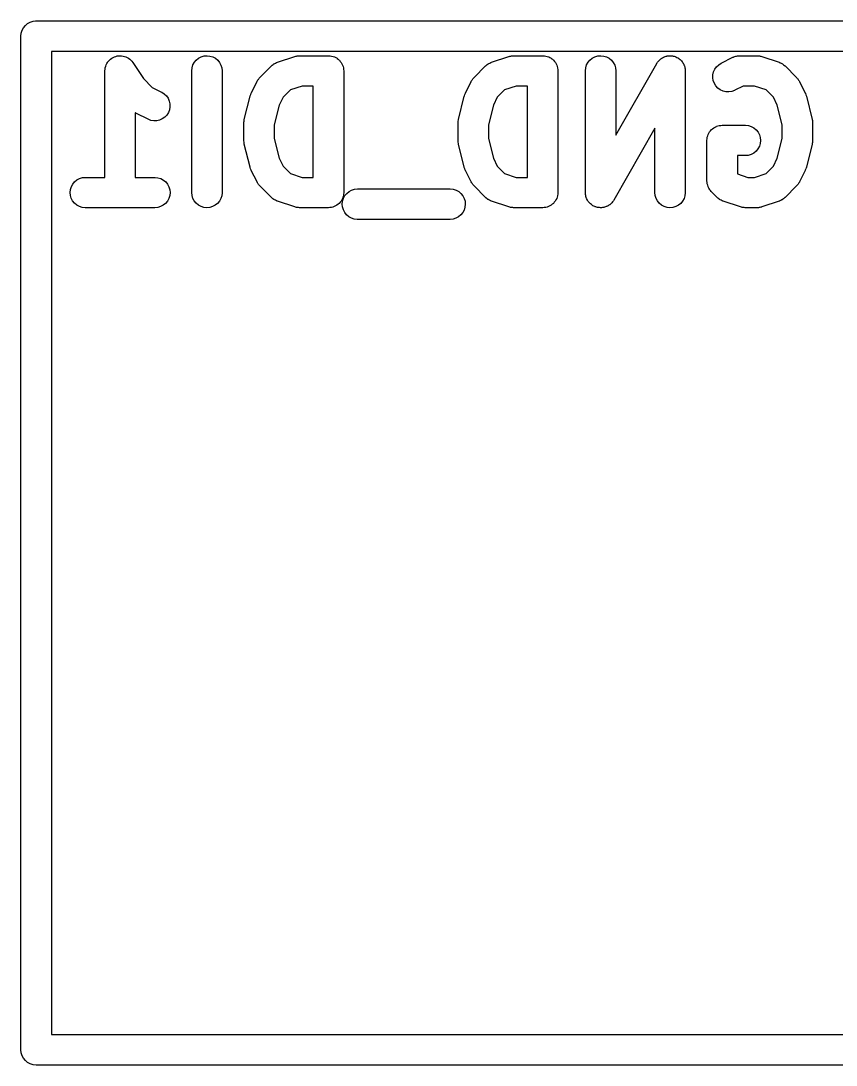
# Model space of a CAD drawing. Extents: x 10 to 156, y -120 to 0.
# Drawn here: x 73.42 to 77.45, y -5.58 to -0.42 of the extents above; entities that cross this region are included whole.
import ezdxf

# ---------------------------------------------------------------- set-up
doc = ezdxf.new("R2010")
doc.units = 0
doc.header["$MEASUREMENT"] = 0
doc.layers.add('BLACK', color=7, linetype='CONTINUOUS')

msp = doc.modelspace()

# ---------------------------------------------------------------- linework, layer by layer
at = {"layer": 'BLACK', "linetype": 'CONTINUOUS'}
for p, q in [((73.4304, -0.47116), (73.4373, -0.458131)), ((73.4373, -0.458131), (73.4467, -0.446711)), ((73.4467, -0.446711), (73.4581, -0.437339)), ((73.4581, -0.437339), (73.4712, -0.430375)), ((73.4712, -0.430375), (73.4853, -0.426086)), ((73.4853, -0.426086), (73.4963, -0.425)), ((73.4963, -0.425), (73.5, -0.424638)), ((73.5, -0.424638), (73.5037, -0.425)), ((73.5037, -0.425), (87.7463, -0.425)), ((73.4246, -0.5), (73.4261, -0.485298)), ((73.425, -0.503686), (73.4246, -0.5)), ((73.425, -5.49632), (73.425, -0.503686)), ((73.4261, -0.485298), (73.4304, -0.47116)), ((73.575, -0.575), (73.575, -5.425)), ((87.675, -0.575), (73.575, -0.575)), ((73.857, -0.62353), (73.8617, -0.617925)), ((73.8617, -0.617925), (73.8618, -0.617885)), ((73.8618, -0.617843), (73.867, -0.613634)), ((73.8618, -0.617885), (73.8618, -0.617843)), ((73.867, -0.613634), (73.8731, -0.608735)), ((73.8731, -0.608735), (73.8732, -0.608706)), ((73.8732, -0.608671), (73.8795, -0.605371)), ((73.8732, -0.608706), (73.8732, -0.608671)), ((73.8795, -0.605371), (73.8861, -0.601934)), ((73.8861, -0.601918), (73.8862, -0.601889)), ((73.8861, -0.601934), (73.8861, -0.601918)), ((73.8862, -0.601889), (73.8933, -0.599791)), ((73.8933, -0.599791), (73.9001, -0.597778)), ((73.9001, -0.597778), (73.9002, -0.597773)), ((73.9002, -0.597756), (73.9073, -0.597112)), ((73.9002, -0.597773), (73.9002, -0.597756)), ((73.9073, -0.597112), (73.9147, -0.596429)), ((73.9147, -0.596429), (73.9148, -0.596435)), ((73.9148, -0.596435), (73.9148, -0.59643)), ((73.9148, -0.59643), (73.9219, -0.597173)), ((73.9219, -0.597173), (73.9292, -0.597936)), ((73.9292, -0.597936), (73.9293, -0.597954)), ((73.9293, -0.597954), (73.9294, -0.59796)), ((73.9294, -0.59796), (73.9364, -0.600149)), ((73.9364, -0.600149), (73.9432, -0.602243)), ((73.9432, -0.602243), (73.9433, -0.602269)), ((73.9433, -0.602269), (73.9433, -0.602288)), ((73.9433, -0.602288), (73.9498, -0.605763)), ((73.9498, -0.605763), (73.9561, -0.609184)), ((73.9561, -0.609184), (73.9562, -0.609223)), ((73.9562, -0.609223), (73.9562, -0.60925)), ((73.9562, -0.60925), (73.9616, -0.613666)), ((73.9616, -0.613666), (73.9674, -0.618496)), ((74.281, -0.629055), (74.2904, -0.617843)), ((74.2904, -0.617843), (74.3018, -0.608671)), ((74.3018, -0.608671), (74.3148, -0.601889)), ((74.3148, -0.601889), (74.3288, -0.597756)), ((74.3288, -0.597756), (74.3434, -0.59643)), ((74.3434, -0.59643), (74.3579, -0.59796)), ((74.3579, -0.59796), (74.3719, -0.602288)), ((74.3719, -0.602288), (74.3848, -0.60925)), ((74.3848, -0.60925), (74.3961, -0.61858)), ((74.6906, -0.628849), (74.7763, -0.600277)), ((74.7763, -0.600277), (74.7773, -0.599952)), ((74.7773, -0.599952), (74.7814, -0.599074)), ((74.7814, -0.599074), (74.7854, -0.597856)), ((74.7854, -0.597856), (74.7885, -0.597551)), ((74.7885, -0.597551), (74.7916, -0.596901)), ((74.7916, -0.596901), (74.7958, -0.596839)), ((74.7958, -0.596839), (74.8, -0.596428)), ((74.8, -0.596428), (74.9429, -0.596428)), ((74.9429, -0.596428), (74.9434, -0.596431)), ((74.9434, -0.596431), (74.9434, -0.59643)), ((74.9434, -0.59643), (74.9434, -0.596432)), ((74.9434, -0.596432), (74.9439, -0.596435)), ((74.9439, -0.596435), (74.9509, -0.597226)), ((74.9509, -0.597226), (74.9579, -0.59796)), ((74.9579, -0.59796), (74.9582, -0.598038)), ((74.9582, -0.598038), (74.9584, -0.598067)), ((74.9584, -0.598067), (74.9651, -0.600191)), ((74.9651, -0.600191), (74.9719, -0.602288)), ((74.9719, -0.602288), (74.9722, -0.602414)), ((74.9722, -0.602414), (74.9724, -0.602493)), ((74.9724, -0.602493), (74.9786, -0.605906)), ((74.9786, -0.605906), (74.9848, -0.60925)), ((74.9848, -0.60925), (74.985, -0.609415)), ((74.985, -0.609415), (74.9852, -0.609544)), ((74.9852, -0.609544), (74.9907, -0.614094)), ((74.9907, -0.614094), (74.9961, -0.61858)), ((75.7477, -0.628849), (75.8334, -0.600277)), ((75.8334, -0.600277), (75.8344, -0.599952)), ((75.8344, -0.599952), (75.8385, -0.599074)), ((75.8385, -0.599074), (75.8426, -0.597856)), ((75.8426, -0.597856), (75.8457, -0.597551)), ((75.8457, -0.597551), (75.8487, -0.596901)), ((75.8487, -0.596901), (75.8529, -0.596839)), ((75.8529, -0.596839), (75.8571, -0.596428)), ((75.8571, -0.596428), (76, -0.596428)), ((76, -0.596428), (76.0005, -0.596431)), ((76.0005, -0.596431), (76.0005, -0.59643)), ((76.0005, -0.59643), (76.0005, -0.596432)), ((76.0005, -0.596432), (76.001, -0.596435)), ((76.001, -0.596435), (76.0081, -0.597226)), ((76.0081, -0.597226), (76.0151, -0.59796)), ((76.0151, -0.59796), (76.0153, -0.598038)), ((76.0153, -0.598038), (76.0156, -0.598067)), ((76.0156, -0.598067), (76.0223, -0.600191)), ((76.0223, -0.600191), (76.0291, -0.602288)), ((76.0291, -0.602288), (76.0293, -0.602414)), ((76.0293, -0.602414), (76.0295, -0.602493)), ((76.0295, -0.602493), (76.0358, -0.605906)), ((76.0358, -0.605906), (76.0419, -0.60925)), ((76.0419, -0.60925), (76.0421, -0.609415)), ((76.0421, -0.609415), (76.0424, -0.609544)), ((76.0424, -0.609544), (76.0478, -0.614094)), ((76.0478, -0.614094), (76.0532, -0.61858)), ((76.2238, -0.629055), (76.2332, -0.617843)), ((76.2332, -0.617843), (76.2446, -0.608671)), ((76.2446, -0.608671), (76.2576, -0.601889)), ((76.2576, -0.601889), (76.2717, -0.597756)), ((76.2717, -0.597756), (76.2862, -0.59643)), ((76.2862, -0.59643), (76.3008, -0.59796)), ((76.3008, -0.59796), (76.3148, -0.602288)), ((76.3148, -0.602288), (76.3277, -0.60925)), ((76.3277, -0.60925), (76.3389, -0.61858)), ((76.5745, -0.619779), (76.5761, -0.617843)), ((76.5761, -0.617843), (76.5798, -0.614834)), ((76.5798, -0.614834), (76.5834, -0.611573)), ((76.5834, -0.611573), (76.5855, -0.610252)), ((76.5855, -0.610252), (76.5875, -0.608671)), ((76.5875, -0.608671), (76.5918, -0.606448)), ((76.5918, -0.606448), (76.5959, -0.603935)), ((76.5959, -0.603935), (76.5982, -0.603059)), ((76.5982, -0.603059), (76.6005, -0.601889)), ((76.6005, -0.601889), (76.6051, -0.600532)), ((76.6051, -0.600532), (76.6096, -0.598868)), ((76.6096, -0.598868), (76.6121, -0.598471)), ((76.6121, -0.598471), (76.6145, -0.597756)), ((76.6145, -0.597756), (76.6193, -0.597321)), ((76.6193, -0.597321), (76.6241, -0.596564)), ((76.6241, -0.596564), (76.6266, -0.596659)), ((76.6266, -0.596659), (76.6291, -0.59643)), ((76.6291, -0.59643), (76.6339, -0.596932)), ((76.6339, -0.596932), (76.6387, -0.597112)), ((76.6387, -0.597112), (76.6411, -0.597696)), ((76.6411, -0.597696), (76.6437, -0.59796)), ((76.6437, -0.59796), (76.6482, -0.599379)), ((76.6482, -0.599379), (76.6529, -0.60049)), ((76.6529, -0.60049), (76.6552, -0.601541)), ((76.6552, -0.601541), (76.6576, -0.602288)), ((76.6576, -0.602288), (76.6619, -0.604573)), ((76.6619, -0.604573), (76.6662, -0.606571)), ((76.6662, -0.606571), (76.6683, -0.60805)), ((76.6683, -0.60805), (76.6705, -0.60925)), ((76.6705, -0.60925), (76.6742, -0.61231)), ((76.6742, -0.61231), (76.6781, -0.615122)), ((76.6781, -0.615122), (76.6798, -0.61697)), ((76.6798, -0.61697), (76.6818, -0.61858)), ((76.8807, -0.632918), (76.9379, -0.604346)), ((76.9379, -0.604346), (76.9388, -0.603884)), ((76.9388, -0.603884), (76.9409, -0.603122)), ((76.9409, -0.603122), (76.9428, -0.602087)), ((76.9428, -0.602087), (76.9478, -0.600604)), ((76.9478, -0.600604), (76.9526, -0.598839)), ((76.9526, -0.598839), (76.9547, -0.598496)), ((76.9547, -0.598496), (76.9569, -0.597856)), ((76.9569, -0.597856), (76.962, -0.597355)), ((76.962, -0.597355), (76.967, -0.596557)), ((76.967, -0.596557), (76.9692, -0.596643)), ((76.9692, -0.596643), (76.9714, -0.596428)), ((76.9714, -0.596428), (77.0571, -0.596428)), ((77.0571, -0.596428), (77.0582, -0.596435)), ((77.0582, -0.596435), (77.0624, -0.596905)), ((77.0624, -0.596905), (77.0666, -0.597025)), ((77.0666, -0.597025), (77.0696, -0.597719)), ((77.0696, -0.597719), (77.0727, -0.598067)), ((77.0727, -0.598067), (77.0768, -0.599341)), ((77.0768, -0.599341), (77.0809, -0.600277)), ((77.0809, -0.600277), (77.1666, -0.628849)), ((73.8393, -0.670381), (73.8401, -0.663142)), ((73.8401, -0.663142), (73.8409, -0.655951)), ((73.8409, -0.655835), (73.8433, -0.648208)), ((73.8409, -0.655897), (73.8409, -0.655835)), ((73.8409, -0.655951), (73.8409, -0.655897)), ((73.8433, -0.648208), (73.8453, -0.641991)), ((73.8453, -0.641882), (73.8491, -0.635131)), ((73.8453, -0.641941), (73.8453, -0.641882)), ((73.8453, -0.641991), (73.8453, -0.641941)), ((73.8491, -0.635131), (73.8523, -0.629153)), ((73.8523, -0.629153), (73.8524, -0.629111)), ((73.8524, -0.629055), (73.857, -0.62353)), ((73.8524, -0.629111), (73.8524, -0.629055)), ((73.9674, -0.618496), (73.9675, -0.618543)), ((73.9675, -0.618543), (73.9675, -0.61858)), ((73.9675, -0.61858), (73.9719, -0.623929)), ((73.9719, -0.623929), (73.9767, -0.629825)), ((73.9767, -0.629825), (74.0297, -0.70936)), ((74.2679, -0.670381), (74.2695, -0.655835)), ((74.2695, -0.655835), (74.2739, -0.641882)), ((74.2739, -0.641882), (74.281, -0.629055)), ((74.3961, -0.61858), (74.4053, -0.629924)), ((74.4053, -0.629924), (74.4122, -0.642848)), ((74.4122, -0.642848), (74.4164, -0.65686)), ((74.4164, -0.65686), (74.4179, -0.671428)), ((74.6041, -0.704109), (74.6613, -0.646966)), ((74.6613, -0.646966), (74.662, -0.646231)), ((74.662, -0.646231), (74.6637, -0.644853)), ((74.6637, -0.644853), (74.6652, -0.643255)), ((74.6652, -0.643255), (74.6694, -0.640295)), ((74.6694, -0.640295), (74.6734, -0.637099)), ((74.6734, -0.637099), (74.6754, -0.636086)), ((74.6754, -0.636086), (74.6772, -0.63481)), ((74.6772, -0.63481), (74.6819, -0.632719)), ((74.6819, -0.632719), (74.6864, -0.630363)), ((74.6864, -0.630363), (74.6886, -0.629747)), ((74.6886, -0.629747), (74.6906, -0.628849)), ((74.9961, -0.61858), (74.9962, -0.618786)), ((74.9962, -0.618786), (74.9964, -0.618953)), ((74.9964, -0.618953), (75.0008, -0.624416)), ((75.0008, -0.624416), (75.0053, -0.629924)), ((75.0053, -0.629924), (75.0054, -0.630157)), ((75.0054, -0.630157), (75.0056, -0.630361)), ((75.0056, -0.630361), (75.0089, -0.636608)), ((75.0089, -0.636608), (75.0122, -0.642848)), ((75.0122, -0.642848), (75.0123, -0.6431)), ((75.0123, -0.6431), (75.0124, -0.643333)), ((75.0124, -0.643333), (75.0144, -0.650113)), ((75.0144, -0.650113), (75.0164, -0.65686)), ((75.0164, -0.65686), (75.0165, -0.657121)), ((75.0165, -0.657121), (75.0165, -0.657374)), ((75.0165, -0.657374), (75.0172, -0.664398)), ((75.0172, -0.664398), (75.0179, -0.671428)), ((75.6613, -0.704109), (75.7184, -0.646966)), ((75.7184, -0.646966), (75.7191, -0.646231)), ((75.7191, -0.646231), (75.7209, -0.644853)), ((75.7209, -0.644853), (75.7224, -0.643255)), ((75.7224, -0.643255), (75.7266, -0.640298)), ((75.7266, -0.640298), (75.7306, -0.637099)), ((75.7306, -0.637099), (75.7325, -0.636083)), ((75.7325, -0.636083), (75.7343, -0.634811)), ((75.7343, -0.634811), (75.739, -0.632723)), ((75.739, -0.632723), (75.7436, -0.630363)), ((75.7436, -0.630363), (75.7457, -0.629747)), ((75.7457, -0.629747), (75.7477, -0.628849)), ((76.0532, -0.61858), (76.0534, -0.618786)), ((76.0534, -0.618786), (76.0536, -0.618953)), ((76.0536, -0.618953), (76.058, -0.624416)), ((76.058, -0.624416), (76.0625, -0.629924)), ((76.0625, -0.629924), (76.0626, -0.630157)), ((76.0626, -0.630157), (76.0628, -0.630361)), ((76.0628, -0.630361), (76.066, -0.636608)), ((76.066, -0.636608), (76.0693, -0.642848)), ((76.0693, -0.642848), (76.0694, -0.6431)), ((76.0694, -0.6431), (76.0695, -0.643333)), ((76.0695, -0.643333), (76.0715, -0.650113)), ((76.0715, -0.650113), (76.0736, -0.65686)), ((76.0736, -0.65686), (76.0736, -0.657121)), ((76.0736, -0.657121), (76.0737, -0.657374)), ((76.0737, -0.657374), (76.0743, -0.664398)), ((76.0743, -0.664398), (76.075, -0.671428)), ((76.2107, -0.670381), (76.2124, -0.655835)), ((76.2124, -0.655835), (76.2168, -0.641882)), ((76.2168, -0.641882), (76.2238, -0.629055)), ((76.3389, -0.61858), (76.3482, -0.629924)), ((76.3482, -0.629924), (76.3551, -0.642848)), ((76.3551, -0.642848), (76.3593, -0.65686)), ((76.3593, -0.65686), (76.3607, -0.671428)), ((76.3607, -0.989011), (76.5635, -0.634217)), ((76.5635, -0.634217), (76.564, -0.633312)), ((76.564, -0.633312), (76.5655, -0.631271)), ((76.5655, -0.631271), (76.5667, -0.629055)), ((76.5667, -0.629055), (76.5698, -0.625371)), ((76.5698, -0.625371), (76.5726, -0.621492)), ((76.5726, -0.621492), (76.5745, -0.619779)), ((76.6818, -0.61858), (76.6848, -0.622298)), ((76.6848, -0.622298), (76.6881, -0.625817)), ((76.6881, -0.625817), (76.6894, -0.62797)), ((76.6894, -0.62797), (76.691, -0.629924)), ((76.691, -0.629924), (76.6933, -0.634163)), ((76.6933, -0.634163), (76.6958, -0.63825)), ((76.6958, -0.63825), (76.6967, -0.640615)), ((76.6967, -0.640615), (76.6979, -0.642848)), ((76.6979, -0.642848), (76.6993, -0.647447)), ((76.6993, -0.647447), (76.701, -0.651946)), ((76.701, -0.651946), (76.7014, -0.65444)), ((76.7014, -0.65444), (76.7021, -0.65686)), ((76.7021, -0.65686), (76.7026, -0.661648)), ((76.7026, -0.661648), (76.7034, -0.666385)), ((76.7034, -0.666385), (76.7033, -0.66891)), ((76.7033, -0.66891), (76.7036, -0.671428)), ((76.8432, -0.676035), (76.8492, -0.662688)), ((76.8492, -0.662688), (76.8577, -0.650761)), ((76.8577, -0.650761), (76.8684, -0.640711)), ((76.8684, -0.640711), (76.8807, -0.632918)), ((77.1666, -0.628849), (77.1676, -0.629187)), ((77.1676, -0.629187), (77.1696, -0.630114)), ((77.1696, -0.630114), (77.1717, -0.630759)), ((77.1717, -0.630759), (77.1762, -0.633186)), ((77.1762, -0.633186), (77.1808, -0.635335)), ((77.1808, -0.635335), (77.1826, -0.636629)), ((77.1826, -0.636629), (77.1846, -0.637675)), ((77.1846, -0.637675), (77.1885, -0.640937)), ((77.1885, -0.640937), (77.1927, -0.643946)), ((77.1927, -0.643946), (77.1942, -0.645565)), ((77.1942, -0.645565), (77.1959, -0.646967)), ((77.1959, -0.646967), (77.253, -0.704109)), ((73.8393, -0.670487), (73.8393, -0.670381)), ((73.8393, -0.670499), (73.8393, -0.670487)), ((73.8393, -0.670512), (73.8393, -0.670499)), ((73.8393, -0.671428), (73.8393, -0.670512)), ((73.8393, -1.19643), (73.8393, -0.671428)), ((74.0297, -0.70936), (74.073, -0.752646)), ((74.2679, -0.671428), (74.2679, -0.670381)), ((74.2679, -1.27143), (74.2679, -0.671428)), ((74.4179, -0.671428), (74.4179, -1.27143)), ((74.5905, -0.722668), (74.5928, -0.719132)), ((74.5928, -0.719132), (74.5948, -0.715419)), ((74.5948, -0.715419), (74.5968, -0.713005)), ((74.5968, -0.713005), (74.5985, -0.710387)), ((74.5985, -0.710387), (74.6014, -0.707366)), ((74.6014, -0.707366), (74.6041, -0.704109)), ((75.0179, -0.671428), (75.0179, -1.27143)), ((75.6477, -0.722668), (75.65, -0.719132)), ((75.65, -0.719132), (75.652, -0.715419)), ((75.652, -0.715419), (75.6539, -0.713005)), ((75.6539, -0.713005), (75.6556, -0.710387)), ((75.6556, -0.710387), (75.6586, -0.707366)), ((75.6586, -0.707366), (75.6613, -0.704109)), ((76.075, -0.671428), (76.075, -1.27143)), ((76.2107, -0.671428), (76.2107, -0.670381)), ((76.2107, -1.27143), (76.2107, -0.671428)), ((76.3607, -0.671428), (76.3607, -0.989011)), ((76.7036, -0.671428), (76.7036, -1.27143)), ((76.8394, -0.704925), (76.8399, -0.690296)), ((76.8418, -0.719368), (76.8394, -0.704925)), ((76.8399, -0.690296), (76.8432, -0.676035)), ((76.847, -0.733072), (76.8418, -0.719368)), ((77.253, -0.704109), (77.2538, -0.704854)), ((77.2538, -0.704854), (77.2564, -0.708144)), ((77.2564, -0.708144), (77.2593, -0.71121)), ((77.2593, -0.71121), (77.261, -0.713856)), ((77.261, -0.713856), (77.2629, -0.716294)), ((77.2629, -0.716294), (77.2648, -0.720034)), ((77.2648, -0.720034), (77.2671, -0.723601)), ((74.073, -0.752646), (74.1193, -0.775775)), ((74.5615, -0.780744), (74.5901, -0.723601)), ((74.5901, -0.723601), (74.5905, -0.722668)), ((74.7548, -0.765552), (74.7188, -0.80157)), ((74.8122, -0.746428), (74.7548, -0.765552)), ((74.8679, -0.746428), (74.8122, -0.746428)), ((74.8679, -1.19643), (74.8679, -0.746428)), ((75.6186, -0.780744), (75.6472, -0.723601)), ((75.6472, -0.723601), (75.6477, -0.722668)), ((75.8119, -0.765552), (75.7759, -0.80157)), ((75.8693, -0.746428), (75.8119, -0.765552)), ((75.925, -0.746428), (75.8693, -0.746428)), ((75.925, -1.19643), (75.925, -0.746428)), ((76.8547, -0.745518), (76.847, -0.733072)), ((76.8647, -0.756228), (76.8547, -0.745518)), ((76.8765, -0.764797), (76.8647, -0.756228)), ((76.8898, -0.770899), (76.8765, -0.764797)), ((76.9041, -0.774301), (76.8898, -0.770899)), ((76.9331, -0.772589), (76.9187, -0.774871)), ((76.9469, -0.767544), (76.9331, -0.772589)), ((76.9478, -0.767082), (76.9469, -0.767544)), ((76.9891, -0.746428), (76.9478, -0.767082)), ((77.045, -0.746428), (76.9891, -0.746428)), ((77.1023, -0.765552), (77.045, -0.746428)), ((77.1384, -0.801569), (77.1023, -0.765552)), ((77.2671, -0.723601), (77.2957, -0.780745)), ((74.1193, -0.775775), (74.1202, -0.77625)), ((74.1202, -0.77625), (74.1325, -0.784215)), ((74.1325, -0.784215), (74.143, -0.794413)), ((74.143, -0.794413), (74.1513, -0.806456)), ((74.1513, -0.806456), (74.1571, -0.819886)), ((74.1571, -0.819886), (74.1602, -0.834192)), ((74.5272, -0.910381), (74.5558, -0.796095)), ((74.5558, -0.796095), (74.5561, -0.795081)), ((74.5561, -0.795081), (74.5562, -0.794757)), ((74.5562, -0.794757), (74.5563, -0.794413)), ((74.5563, -0.794413), (74.5587, -0.787894)), ((74.5587, -0.787894), (74.5612, -0.781365)), ((74.5612, -0.781365), (74.5614, -0.781069)), ((74.5614, -0.781069), (74.5615, -0.780744)), ((74.7188, -0.80157), (74.6993, -0.84046)), ((75.5844, -0.910381), (75.613, -0.796095)), ((75.613, -0.796095), (75.6132, -0.795081)), ((75.6132, -0.795081), (75.6133, -0.794757)), ((75.6133, -0.794757), (75.6134, -0.794413)), ((75.6134, -0.794413), (75.6159, -0.787894)), ((75.6159, -0.787894), (75.6183, -0.781365)), ((75.6183, -0.781365), (75.6185, -0.781069)), ((75.6185, -0.781069), (75.6186, -0.780744)), ((75.7759, -0.80157), (75.7565, -0.84046)), ((76.9187, -0.774871), (76.9041, -0.774301)), ((77.1578, -0.840461), (77.1384, -0.801569)), ((77.2957, -0.780745), (77.2961, -0.781684)), ((77.2961, -0.781684), (77.2962, -0.782008)), ((77.2962, -0.782008), (77.2964, -0.782308)), ((77.2964, -0.782308), (77.2988, -0.788905)), ((77.2988, -0.788905), (77.3012, -0.795425)), ((77.3012, -0.795425), (77.3012, -0.795767)), ((77.3012, -0.795767), (77.3013, -0.796095)), ((77.3013, -0.796095), (77.3299, -0.910381)), ((74.1579, -0.863234), (74.1526, -0.876866)), ((74.1605, -0.848827), (74.1579, -0.863234)), ((74.1602, -0.834192), (74.1605, -0.848827)), ((74.6993, -0.84046), (74.675, -0.937805)), ((75.7565, -0.84046), (75.7321, -0.937805)), ((77.1821, -0.937805), (77.1578, -0.840461)), ((73.9906, -0.8786), (73.9893, -0.877915)), ((73.9893, -0.877915), (73.9893, -1.19643)), ((73.9941, -0.880892), (73.9906, -0.8786)), ((73.995, -0.881367), (73.9941, -0.880892)), ((74.0522, -0.909939), (73.995, -0.881367)), ((74.0658, -0.915177), (74.0522, -0.909939)), ((74.0803, -0.917659), (74.0658, -0.915177)), ((74.0949, -0.917292), (74.0803, -0.917659)), ((74.1092, -0.914091), (74.0949, -0.917292)), ((74.1226, -0.908175), (74.1092, -0.914091)), ((74.1346, -0.899773), (74.1226, -0.908175)), ((74.1447, -0.889202), (74.1346, -0.899773)), ((74.1526, -0.876866), (74.1447, -0.889202)), ((74.525, -0.927524), (74.5252, -0.926199)), ((74.5251, -0.924861), (74.526, -0.918919)), ((74.5252, -0.926199), (74.5251, -0.924861)), ((74.526, -0.918919), (74.5266, -0.912978)), ((74.5266, -0.912978), (74.527, -0.911706)), ((74.527, -0.911706), (74.5272, -0.910381)), ((75.5821, -0.927524), (75.5823, -0.926198)), ((75.5822, -0.92486), (75.5831, -0.918917)), ((75.5823, -0.926198), (75.5822, -0.92486)), ((75.5831, -0.918917), (75.5838, -0.912978)), ((75.5838, -0.912978), (75.5842, -0.911706)), ((75.5842, -0.911706), (75.5844, -0.910381)), ((77.3299, -0.910381), (77.3302, -0.911398)), ((77.3302, -0.911398), (77.3303, -0.912723)), ((77.3303, -0.912723), (77.3307, -0.914003)), ((77.3307, -0.914003), (77.3313, -0.919978)), ((77.3313, -0.919978), (77.3321, -0.925906)), ((77.3321, -0.925906), (77.332, -0.927237)), ((74.525, -0.928571), (74.525, -0.927524)), ((74.525, -1.01428), (74.525, -0.928571)), ((74.675, -0.937805), (74.675, -1.00505)), ((75.5821, -0.928571), (75.5821, -0.927524)), ((75.5821, -1.01428), (75.5821, -0.928571)), ((75.7321, -0.937805), (75.7321, -1.00505)), ((76.5536, -0.953845), (76.3508, -1.30864)), ((76.5536, -1.27143), (76.5536, -0.953845)), ((76.8168, -0.984739), (76.8202, -0.978531)), ((76.8202, -0.978531), (76.8235, -0.972346)), ((76.8235, -0.972346), (76.8237, -0.972146)), ((76.8237, -0.972146), (76.8238, -0.971912)), ((76.8238, -0.971912), (76.8284, -0.96649)), ((76.8284, -0.96649), (76.8329, -0.961067)), ((76.8329, -0.961067), (76.8331, -0.960899)), ((76.8331, -0.960899), (76.8332, -0.9607)), ((76.8332, -0.9607), (76.8387, -0.956308)), ((76.8387, -0.956308), (76.8442, -0.951816)), ((76.8442, -0.951816), (76.8444, -0.951692)), ((76.8444, -0.951692), (76.8446, -0.951528)), ((76.8446, -0.951528), (76.8509, -0.948262)), ((76.8509, -0.948262), (76.8571, -0.944944)), ((76.8571, -0.944944), (76.8574, -0.944868)), ((76.8574, -0.944868), (76.8576, -0.944746)), ((76.8576, -0.944746), (76.8644, -0.94275)), ((76.8644, -0.94275), (76.8711, -0.940713)), ((76.8711, -0.940713), (76.8714, -0.940687)), ((76.8714, -0.940687), (76.8717, -0.940613)), ((76.8717, -0.940613), (76.8787, -0.939974)), ((76.8787, -0.939974), (76.8857, -0.939285)), ((76.8857, -0.939285), (77, -0.939285)), ((77, -0.939285), (77.001, -0.939292)), ((77.001, -0.939292), (77.0156, -0.940924)), ((77.0156, -0.940924), (77.0295, -0.94535)), ((77.0295, -0.94535), (77.0424, -0.952401)), ((77.0424, -0.952401), (77.0536, -0.96181)), ((77.0536, -0.96181), (77.0628, -0.973218)), ((77.0628, -0.973218), (77.0695, -0.98619)), ((77.1821, -1.00505), (77.1821, -0.937805)), ((77.332, -0.927237), (77.3321, -0.928571)), ((77.3321, -0.928571), (77.3321, -1.01428)), ((74.5251, -1.01562), (74.525, -1.01428)), ((74.525, -1.01695), (74.5251, -1.01562)), ((74.5258, -1.02288), (74.525, -1.01695)), ((74.5264, -1.02885), (74.5258, -1.02288)), ((74.5268, -1.03013), (74.5264, -1.02885)), ((74.527, -1.03146), (74.5268, -1.03013)), ((74.675, -1.00505), (74.6993, -1.1024)), ((75.5823, -1.01562), (75.5821, -1.01428)), ((75.5822, -1.01695), (75.5823, -1.01562)), ((75.583, -1.02288), (75.5822, -1.01695)), ((75.5836, -1.02885), (75.583, -1.02288)), ((75.584, -1.03013), (75.5836, -1.02885)), ((75.5841, -1.03146), (75.584, -1.03013)), ((75.7321, -1.00505), (75.7565, -1.1024)), ((76.8107, -1.01324), (76.8115, -1.00619)), ((76.8107, -1.01375), (76.8107, -1.01324)), ((76.8107, -1.01376), (76.8107, -1.01375)), ((76.8107, -1.01378), (76.8107, -1.01376)), ((76.8107, -1.01428), (76.8107, -1.01378)), ((76.8107, -1.21428), (76.8107, -1.01428)), ((76.8115, -1.00619), (76.8122, -0.999204)), ((76.8122, -0.999204), (76.8123, -0.998953)), ((76.8123, -0.998953), (76.8124, -0.998692)), ((76.8124, -0.998692), (76.8145, -0.991998)), ((76.8145, -0.991998), (76.8166, -0.985221)), ((76.8166, -0.985221), (76.8167, -0.984988)), ((76.8167, -0.984988), (76.8168, -0.984739)), ((77.0735, -1.02937), (77.0691, -1.04335)), ((77.0695, -0.98619), (77.0737, -1.00023)), ((77.075, -1.01481), (77.0735, -1.02937)), ((77.0737, -1.00023), (77.075, -1.01481)), ((77.1578, -1.1024), (77.1821, -1.00505)), ((77.3305, -1.02988), (77.3301, -1.03115)), ((77.3312, -1.02394), (77.3305, -1.02988)), ((77.3321, -1.018), (77.3312, -1.02394)), ((77.3321, -1.01533), (77.332, -1.01666)), ((77.332, -1.01666), (77.3321, -1.018)), ((77.3321, -1.01428), (77.3321, -1.01533)), ((74.5272, -1.03248), (74.527, -1.03146)), ((74.5558, -1.14676), (74.5272, -1.03248)), ((75.5844, -1.03248), (75.5841, -1.03146)), ((75.613, -1.14676), (75.5844, -1.03248)), ((77.0415, -1.07675), (77.0286, -1.08363)), ((77.0528, -1.0675), (77.0415, -1.07675)), ((77.0622, -1.05622), (77.0528, -1.0675)), ((77.0691, -1.04335), (77.0622, -1.05622)), ((77.3299, -1.03248), (77.3013, -1.14676)), ((77.3301, -1.03115), (77.3299, -1.03248)), ((74.6993, -1.1024), (74.7188, -1.14129)), ((75.7565, -1.1024), (75.7759, -1.14129)), ((77, -1.08929), (76.9607, -1.08929)), ((76.9607, -1.08929), (76.9607, -1.17928)), ((77.0146, -1.08786), (77, -1.08929)), ((77.0286, -1.08363), (77.0146, -1.08786)), ((77.1384, -1.14129), (77.1578, -1.1024)), ((74.5559, -1.14709), (74.5558, -1.14676)), ((74.556, -1.14743), (74.5559, -1.14709)), ((74.5584, -1.15399), (74.556, -1.14743)), ((74.5607, -1.16055), (74.5584, -1.15399)), ((74.5609, -1.16084), (74.5607, -1.16055)), ((74.561, -1.16117), (74.5609, -1.16084)), ((74.5615, -1.16211), (74.561, -1.16117)), ((74.5901, -1.21925), (74.5615, -1.16211)), ((74.7188, -1.14129), (74.7548, -1.17731)), ((74.7548, -1.17731), (74.8122, -1.19643)), ((75.6131, -1.14709), (75.613, -1.14676)), ((75.6131, -1.14743), (75.6131, -1.14709)), ((75.6155, -1.15397), (75.6131, -1.14743)), ((75.6179, -1.16055), (75.6155, -1.15397)), ((75.6181, -1.16085), (75.6179, -1.16055)), ((75.6182, -1.16117), (75.6181, -1.16085)), ((75.6186, -1.16211), (75.6182, -1.16117)), ((75.6472, -1.21925), (75.6186, -1.16211)), ((75.7759, -1.14129), (75.8119, -1.17731)), ((75.8119, -1.17731), (75.8693, -1.19643)), ((76.9607, -1.17928), (77.0122, -1.19643)), ((77.045, -1.19643), (77.1023, -1.17731)), ((77.1023, -1.17731), (77.1384, -1.14129)), ((77.2957, -1.16211), (77.2671, -1.21925)), ((77.2958, -1.16179), (77.2957, -1.16211)), ((77.296, -1.16149), (77.2958, -1.16179)), ((77.2984, -1.15494), (77.296, -1.16149)), ((77.3009, -1.14844), (77.2984, -1.15494)), ((77.301, -1.1481), (77.3009, -1.14844)), ((77.3011, -1.14777), (77.301, -1.1481)), ((77.3013, -1.14676), (77.3011, -1.14777)), ((73.6737, -1.24236), (73.6807, -1.22949)), ((73.6807, -1.22949), (73.69, -1.21821)), ((73.69, -1.21821), (73.7014, -1.20896)), ((73.7014, -1.20896), (73.7143, -1.20209)), ((73.7143, -1.20209), (73.7283, -1.19786)), ((73.7283, -1.19786), (73.7429, -1.19643)), ((73.7429, -1.19643), (73.8393, -1.19643)), ((73.9893, -1.19643), (74.0857, -1.19643)), ((74.0857, -1.19643), (74.0868, -1.19643)), ((74.0868, -1.19643), (74.1013, -1.19807)), ((74.1013, -1.19807), (74.1153, -1.20249)), ((74.1153, -1.20249), (74.1281, -1.20954)), ((74.1281, -1.20954), (74.1393, -1.21895)), ((74.1393, -1.21895), (74.1485, -1.23036)), ((74.1485, -1.23036), (74.1553, -1.24333)), ((74.5923, -1.22282), (74.5901, -1.21925)), ((74.5942, -1.22656), (74.5923, -1.22282)), ((74.5962, -1.229), (74.5942, -1.22656)), ((74.5979, -1.23165), (74.5962, -1.229)), ((74.6007, -1.23471), (74.5979, -1.23165)), ((74.6034, -1.238), (74.6007, -1.23471)), ((74.8122, -1.19643), (74.8679, -1.19643)), ((75.6494, -1.22282), (75.6472, -1.21925)), ((75.6514, -1.22656), (75.6494, -1.22282)), ((75.6533, -1.229), (75.6514, -1.22656)), ((75.655, -1.23165), (75.6533, -1.229)), ((75.6579, -1.23471), (75.655, -1.23165)), ((75.6605, -1.238), (75.6579, -1.23471)), ((75.8693, -1.19643), (75.925, -1.19643)), ((76.8114, -1.22116), (76.8107, -1.21428)), ((76.812, -1.22808), (76.8114, -1.22116)), ((76.8121, -1.22846), (76.812, -1.22808)), ((76.8121, -1.22885), (76.8121, -1.22846)), ((76.8141, -1.23548), (76.8121, -1.22885)), ((76.8161, -1.24214), (76.8141, -1.23548)), ((77.0122, -1.19643), (77.045, -1.19643)), ((77.2557, -1.23549), (77.253, -1.23875)), ((77.2586, -1.23247), (77.2557, -1.23549)), ((77.2603, -1.22985), (77.2586, -1.23247)), ((77.2623, -1.22744), (77.2603, -1.22985)), ((77.2643, -1.22373), (77.2623, -1.22744)), ((77.2666, -1.22019), (77.2643, -1.22373)), ((77.2671, -1.21925), (77.2666, -1.22019)), ((73.6679, -1.2709), (73.6694, -1.25635)), ((73.6692, -1.28548), (73.6679, -1.2709)), ((73.6733, -1.29952), (73.6692, -1.28548)), ((73.6694, -1.25635), (73.6737, -1.24236)), ((74.1592, -1.28651), (74.1549, -1.30049)), ((74.1553, -1.24333), (74.1594, -1.25737)), ((74.1607, -1.27195), (74.1592, -1.28651)), ((74.1594, -1.25737), (74.1607, -1.27195)), ((74.2693, -1.286), (74.2679, -1.27143)), ((74.2735, -1.30001), (74.2693, -1.286)), ((74.4162, -1.28702), (74.4118, -1.30097)), ((74.4179, -1.27248), (74.4162, -1.28702)), ((74.4179, -1.27143), (74.4179, -1.27248)), ((74.6041, -1.23875), (74.6034, -1.238)), ((74.6613, -1.29589), (74.6041, -1.23875)), ((75.0162, -1.28702), (75.0141, -1.29371)), ((75.0163, -1.28651), (75.0162, -1.28676)), ((75.0162, -1.28676), (75.0162, -1.28702)), ((75.0171, -1.27952), (75.0163, -1.28651)), ((75.0166, -1.29951), (75.0235, -1.28663)), ((75.0178, -1.27248), (75.0171, -1.27952)), ((75.0179, -1.27197), (75.0178, -1.27248)), ((75.0179, -1.27143), (75.0179, -1.27194)), ((75.0179, -1.27194), (75.0179, -1.27195)), ((75.0179, -1.27195), (75.0179, -1.27197)), ((75.0235, -1.28663), (75.0329, -1.27535)), ((75.0329, -1.27535), (75.0442, -1.2661)), ((75.0442, -1.2661), (75.0571, -1.25923)), ((75.0571, -1.25923), (75.0711, -1.255)), ((75.0711, -1.255), (75.0857, -1.25357)), ((75.0857, -1.25357), (75.5429, -1.25357)), ((75.5429, -1.25357), (75.5439, -1.25358)), ((75.5439, -1.25358), (75.5584, -1.25521)), ((75.5584, -1.25521), (75.5724, -1.25964)), ((75.5724, -1.25964), (75.5852, -1.26669)), ((75.5852, -1.26669), (75.5964, -1.2761)), ((75.5964, -1.2761), (75.6056, -1.2875)), ((75.6056, -1.2875), (75.6124, -1.30048)), ((75.6613, -1.23875), (75.6605, -1.238)), ((75.7184, -1.29589), (75.6613, -1.23875)), ((76.0734, -1.28702), (76.0712, -1.29371)), ((76.0735, -1.28651), (76.0734, -1.28676)), ((76.0734, -1.28676), (76.0734, -1.28702)), ((76.0742, -1.27952), (76.0735, -1.28651)), ((76.075, -1.27248), (76.0742, -1.27952)), ((76.075, -1.27143), (76.075, -1.27194)), ((76.075, -1.27194), (76.075, -1.27195)), ((76.075, -1.27195), (76.075, -1.27197)), ((76.075, -1.27197), (76.075, -1.27248)), ((76.211, -1.27395), (76.2107, -1.27143)), ((76.2109, -1.27647), (76.211, -1.27395)), ((76.2117, -1.2812), (76.2109, -1.27647)), ((76.2121, -1.286), (76.2117, -1.2812)), ((76.2129, -1.28842), (76.2121, -1.286)), ((76.555, -1.286), (76.5536, -1.27143)), ((76.5592, -1.30001), (76.555, -1.286)), ((76.7019, -1.28702), (76.6975, -1.30097)), ((76.7036, -1.27248), (76.7019, -1.28702)), ((76.7036, -1.27143), (76.7036, -1.27248)), ((76.8163, -1.24249), (76.8161, -1.24214)), ((76.8164, -1.24286), (76.8163, -1.24249)), ((76.8196, -1.24897), (76.8164, -1.24286)), ((76.8228, -1.25513), (76.8196, -1.24897)), ((76.8231, -1.25544), (76.8228, -1.25513)), ((76.8232, -1.25579), (76.8231, -1.25544)), ((76.8276, -1.26115), (76.8232, -1.25579)), ((76.8319, -1.26657), (76.8276, -1.26115)), ((76.8325, -1.26712), (76.8319, -1.26657)), ((76.8325, -1.26713), (76.8325, -1.26712)), ((76.8325, -1.26714), (76.8325, -1.26713)), ((76.8327, -1.26732), (76.8325, -1.26714)), ((76.8613, -1.29589), (76.8327, -1.26732)), ((77.253, -1.23875), (77.1959, -1.29589)), ((73.6801, -1.31249), (73.6733, -1.29952)), ((73.6893, -1.3239), (73.6801, -1.31249)), ((73.7005, -1.33331), (73.6893, -1.3239)), ((73.7133, -1.34036), (73.7005, -1.33331)), ((74.1272, -1.3339), (74.1143, -1.34077)), ((74.1386, -1.32465), (74.1272, -1.3339)), ((74.1479, -1.31337), (74.1386, -1.32465)), ((74.1549, -1.30049), (74.1479, -1.31337)), ((74.2804, -1.31293), (74.2735, -1.30001)), ((74.2896, -1.32428), (74.2804, -1.31293)), ((74.3009, -1.33361), (74.2896, -1.32428)), ((74.3138, -1.34057), (74.3009, -1.33361)), ((74.3839, -1.33418), (74.371, -1.34097)), ((74.3953, -1.32501), (74.3839, -1.33418)), ((74.4047, -1.3138), (74.3953, -1.32501)), ((74.4118, -1.30097), (74.4047, -1.3138)), ((74.663, -1.29729), (74.6613, -1.29589)), ((74.6645, -1.29891), (74.663, -1.29729)), ((74.6686, -1.30193), (74.6645, -1.29891)), ((74.6726, -1.30518), (74.6686, -1.30193)), ((74.6745, -1.30622), (74.6726, -1.30518)), ((74.6763, -1.30752), (74.6745, -1.30622)), ((74.681, -1.30968), (74.6763, -1.30752)), ((74.6855, -1.3121), (74.681, -1.30968)), ((74.6876, -1.31274), (74.6855, -1.3121)), ((74.6896, -1.31367), (74.6876, -1.31274)), ((74.6906, -1.31401), (74.6896, -1.31367)), ((74.7763, -1.34258), (74.6906, -1.31401)), ((74.9777, -1.33745), (74.9714, -1.34077)), ((74.9839, -1.33418), (74.9777, -1.33745)), ((74.9841, -1.33402), (74.9839, -1.33418)), ((74.9844, -1.3339), (74.9841, -1.33402)), ((74.9899, -1.3294), (74.9844, -1.3339)), ((74.9953, -1.32501), (74.9899, -1.3294)), ((74.9955, -1.32481), (74.9953, -1.32501)), ((74.9957, -1.32465), (74.9955, -1.32481)), ((75.0002, -1.31922), (74.9957, -1.32465)), ((75.0047, -1.3138), (75.0002, -1.31922)), ((75.0049, -1.31357), (75.0047, -1.3138)), ((75.005, -1.31337), (75.0049, -1.31357)), ((75.0084, -1.30718), (75.005, -1.31337)), ((75.0118, -1.30097), (75.0084, -1.30718)), ((75.0107, -1.32805), (75.0122, -1.31349)), ((75.012, -1.34262), (75.0107, -1.32805)), ((75.0119, -1.30072), (75.0118, -1.30097)), ((75.012, -1.30049), (75.0119, -1.30072)), ((75.0141, -1.29371), (75.012, -1.30049)), ((75.0122, -1.31349), (75.0166, -1.29951)), ((75.6124, -1.30048), (75.6165, -1.31452)), ((75.6179, -1.32909), (75.6163, -1.34365)), ((75.6165, -1.31452), (75.6179, -1.32909)), ((75.7201, -1.29729), (75.7184, -1.29589)), ((75.7216, -1.29891), (75.7201, -1.29729)), ((75.7257, -1.30192), (75.7216, -1.29891)), ((75.7297, -1.30518), (75.7257, -1.30192)), ((75.7317, -1.30622), (75.7297, -1.30518)), ((75.7334, -1.30752), (75.7317, -1.30622)), ((75.7381, -1.30968), (75.7334, -1.30752)), ((75.7426, -1.3121), (75.7381, -1.30968)), ((75.7447, -1.31274), (75.7426, -1.3121)), ((75.7467, -1.31367), (75.7447, -1.31274)), ((75.7477, -1.31401), (75.7467, -1.31367)), ((75.8334, -1.34258), (75.7477, -1.31401)), ((76.0348, -1.33745), (76.0286, -1.34077)), ((76.0411, -1.33418), (76.0348, -1.33745)), ((76.0413, -1.33402), (76.0411, -1.33418)), ((76.0415, -1.3339), (76.0413, -1.33402)), ((76.047, -1.3294), (76.0415, -1.3339)), ((76.0525, -1.32501), (76.047, -1.3294)), ((76.0526, -1.32481), (76.0525, -1.32501)), ((76.0528, -1.32465), (76.0526, -1.32481)), ((76.0573, -1.31922), (76.0528, -1.32465)), ((76.0619, -1.3138), (76.0573, -1.31922)), ((76.062, -1.31357), (76.0619, -1.3138)), ((76.0622, -1.31337), (76.062, -1.31357)), ((76.0655, -1.30718), (76.0622, -1.31337)), ((76.0689, -1.30097), (76.0655, -1.30718)), ((76.069, -1.30072), (76.0689, -1.30097)), ((76.0691, -1.30049), (76.069, -1.30072)), ((76.0712, -1.29371), (76.0691, -1.30049)), ((76.2133, -1.29091), (76.2129, -1.28842)), ((76.215, -1.2954), (76.2133, -1.29091)), ((76.2164, -1.30001), (76.215, -1.2954)), ((76.2176, -1.30224), (76.2164, -1.30001)), ((76.2185, -1.30461), (76.2176, -1.30224)), ((76.221, -1.30869), (76.2185, -1.30461)), ((76.2232, -1.31293), (76.221, -1.30869)), ((76.2248, -1.31489), (76.2232, -1.31293)), ((76.2262, -1.31704), (76.2248, -1.31489)), ((76.2295, -1.32055), (76.2262, -1.31704)), ((76.2325, -1.32428), (76.2295, -1.32055)), ((76.2344, -1.32589), (76.2325, -1.32428)), ((76.2362, -1.32773), (76.2344, -1.32589)), ((76.2401, -1.33054), (76.2362, -1.32773)), ((76.2438, -1.33361), (76.2401, -1.33054)), ((76.246, -1.33481), (76.2438, -1.33361)), ((76.248, -1.33628), (76.246, -1.33481)), ((76.2524, -1.33828), (76.248, -1.33628)), ((76.2566, -1.34057), (76.2524, -1.33828)), ((76.3184, -1.33892), (76.316, -1.3398)), ((76.3225, -1.33641), (76.3184, -1.33892)), ((76.3268, -1.33418), (76.3225, -1.33641)), ((76.3288, -1.3326), (76.3268, -1.33418)), ((76.3309, -1.33128), (76.3288, -1.3326)), ((76.3344, -1.32803), (76.3309, -1.33128)), ((76.3382, -1.32501), (76.3344, -1.32803)), ((76.3398, -1.32308), (76.3382, -1.32501)), ((76.3417, -1.32136), (76.3398, -1.32308)), ((76.3445, -1.31749), (76.3417, -1.32136)), ((76.3476, -1.3138), (76.3445, -1.31749)), ((76.3488, -1.31159), (76.3476, -1.3138)), ((76.3503, -1.30954), (76.3488, -1.31159)), ((76.3508, -1.30864), (76.3503, -1.30954)), ((76.5661, -1.31293), (76.5592, -1.30001)), ((76.5754, -1.32428), (76.5661, -1.31293)), ((76.5866, -1.33361), (76.5754, -1.32428)), ((76.5995, -1.34057), (76.5866, -1.33361)), ((76.6696, -1.33418), (76.6567, -1.34097)), ((76.681, -1.32501), (76.6696, -1.33418)), ((76.6905, -1.3138), (76.681, -1.32501)), ((76.6975, -1.30097), (76.6905, -1.3138)), ((76.863, -1.29729), (76.8613, -1.29589)), ((76.8645, -1.29891), (76.863, -1.29729)), ((76.8686, -1.30193), (76.8645, -1.29891)), ((76.8726, -1.30518), (76.8686, -1.30193)), ((76.8745, -1.30623), (76.8726, -1.30518)), ((76.8763, -1.30752), (76.8745, -1.30623)), ((76.8809, -1.30968), (76.8763, -1.30752)), ((76.8855, -1.3121), (76.8809, -1.30968)), ((76.8876, -1.31274), (76.8855, -1.3121)), ((76.8896, -1.31367), (76.8876, -1.31274)), ((76.8906, -1.31401), (76.8896, -1.31367)), ((76.9763, -1.34258), (76.8906, -1.31401)), ((77.1666, -1.31401), (77.0809, -1.34258)), ((77.1686, -1.31311), (77.1666, -1.31401)), ((77.1707, -1.31249), (77.1686, -1.31311)), ((77.1753, -1.31014), (77.1707, -1.31249)), ((77.1799, -1.30805), (77.1753, -1.31014)), ((77.1817, -1.30677), (77.1799, -1.30805)), ((77.1837, -1.30576), (77.1817, -1.30677)), ((77.1877, -1.30256), (77.1837, -1.30576)), ((77.1919, -1.2996), (77.1877, -1.30256)), ((77.1934, -1.29801), (77.1919, -1.2996)), ((77.1951, -1.29662), (77.1934, -1.29801)), ((77.1959, -1.29589), (77.1951, -1.29662)), ((73.7273, -1.34479), (73.7133, -1.34036)), ((73.7418, -1.34642), (73.7273, -1.34479)), ((73.7429, -1.34643), (73.7418, -1.34642)), ((74.0857, -1.34643), (73.7429, -1.34643)), ((74.1003, -1.345), (74.0857, -1.34643)), ((74.1143, -1.34077), (74.1003, -1.345)), ((74.3278, -1.3449), (74.3138, -1.34057)), ((74.3423, -1.34643), (74.3278, -1.3449)), ((74.3569, -1.3451), (74.3423, -1.34643)), ((74.371, -1.34097), (74.3569, -1.3451)), ((74.7804, -1.34352), (74.7763, -1.34258)), ((74.7844, -1.34479), (74.7804, -1.34352)), ((74.7875, -1.34514), (74.7844, -1.34479)), ((74.7906, -1.34583), (74.7875, -1.34514)), ((74.7948, -1.34595), (74.7906, -1.34583)), ((74.799, -1.34642), (74.7948, -1.34595)), ((74.8, -1.34643), (74.799, -1.34642)), ((74.9429, -1.34643), (74.8, -1.34643)), ((74.9499, -1.34574), (74.9429, -1.34643)), ((74.9569, -1.3451), (74.9499, -1.34574)), ((74.9572, -1.34503), (74.9569, -1.3451)), ((74.9574, -1.345), (74.9572, -1.34503)), ((74.9642, -1.34296), (74.9574, -1.345)), ((74.971, -1.34097), (74.9642, -1.34296)), ((74.9712, -1.34084), (74.971, -1.34097)), ((74.9714, -1.34077), (74.9712, -1.34084)), ((75.0162, -1.35667), (75.012, -1.34262)), ((75.023, -1.36964), (75.0162, -1.35667)), ((75.0321, -1.38105), (75.023, -1.36964)), ((75.0433, -1.39045), (75.0321, -1.38105)), ((75.0562, -1.39751), (75.0433, -1.39045)), ((75.5957, -1.38179), (75.5844, -1.39104)), ((75.605, -1.37051), (75.5957, -1.38179)), ((75.612, -1.35763), (75.605, -1.37051)), ((75.6163, -1.34365), (75.612, -1.35763)), ((75.8375, -1.34352), (75.8334, -1.34258)), ((75.8415, -1.34479), (75.8375, -1.34352)), ((75.8447, -1.34514), (75.8415, -1.34479)), ((75.8477, -1.34583), (75.8447, -1.34514)), ((75.8519, -1.34595), (75.8477, -1.34583)), ((75.8561, -1.34642), (75.8519, -1.34595)), ((75.8571, -1.34643), (75.8561, -1.34642)), ((76, -1.34643), (75.8571, -1.34643)), ((76.007, -1.34574), (76, -1.34643)), ((76.0141, -1.3451), (76.007, -1.34574)), ((76.0143, -1.34503), (76.0141, -1.3451)), ((76.0146, -1.345), (76.0143, -1.34503)), ((76.0213, -1.34296), (76.0146, -1.345)), ((76.0281, -1.34097), (76.0213, -1.34296)), ((76.0283, -1.34084), (76.0281, -1.34097)), ((76.0286, -1.34077), (76.0283, -1.34084)), ((76.2591, -1.34132), (76.2566, -1.34057)), ((76.2614, -1.34237), (76.2591, -1.34132)), ((76.266, -1.34348), (76.2614, -1.34237)), ((76.2706, -1.3449), (76.266, -1.34348)), ((76.2731, -1.34516), (76.2706, -1.3449)), ((76.2756, -1.34574), (76.2731, -1.34516)), ((76.2804, -1.34592), (76.2756, -1.34574)), ((76.2852, -1.34643), (76.2804, -1.34592)), ((76.2877, -1.3462), (76.2852, -1.34643)), ((76.2902, -1.34629), (76.2877, -1.3462)), ((76.295, -1.34554), (76.2902, -1.34629)), ((76.2998, -1.3451), (76.295, -1.34554)), ((76.3022, -1.34438), (76.2998, -1.3451)), ((76.3047, -1.34399), (76.3022, -1.34438)), ((76.3092, -1.34232), (76.3047, -1.34399)), ((76.3138, -1.34097), (76.3092, -1.34232)), ((76.316, -1.3398), (76.3138, -1.34097)), ((76.6135, -1.3449), (76.5995, -1.34057)), ((76.628, -1.34643), (76.6135, -1.3449)), ((76.6426, -1.3451), (76.628, -1.34643)), ((76.6567, -1.34097), (76.6426, -1.3451)), ((76.9804, -1.34352), (76.9763, -1.34258)), ((76.9844, -1.34479), (76.9804, -1.34352)), ((76.9875, -1.34514), (76.9844, -1.34479)), ((76.9906, -1.34583), (76.9875, -1.34514)), ((76.9948, -1.34595), (76.9906, -1.34583)), ((76.999, -1.34642), (76.9948, -1.34595)), ((77, -1.34643), (76.999, -1.34642)), ((77.0571, -1.34643), (77, -1.34643)), ((77.0613, -1.34602), (77.0571, -1.34643)), ((77.0655, -1.34596), (77.0613, -1.34602)), ((77.0686, -1.3453), (77.0655, -1.34596)), ((77.0717, -1.345), (77.0686, -1.3453)), ((77.0757, -1.34378), (77.0717, -1.345)), ((77.0799, -1.3429), (77.0757, -1.34378)), ((77.0809, -1.34258), (77.0799, -1.3429)), ((75.0701, -1.40193), (75.0562, -1.39751)), ((75.0847, -1.40356), (75.0701, -1.40193)), ((75.0857, -1.40357), (75.0847, -1.40356)), ((75.5429, -1.40357), (75.0857, -1.40357)), ((75.5574, -1.40214), (75.5429, -1.40357)), ((75.5714, -1.39791), (75.5574, -1.40214)), ((75.5844, -1.39104), (75.5714, -1.39791)), ((73.575, -5.425), (87.675, -5.425)), ((73.4246, -5.5), (73.425, -5.49632)), ((73.4261, -5.5147), (73.4246, -5.5)), ((73.4304, -5.52884), (73.4261, -5.5147)), ((73.4373, -5.54187), (73.4304, -5.52884)), ((73.4467, -5.55329), (73.4373, -5.54187)), ((73.4581, -5.56266), (73.4467, -5.55329)), ((73.4712, -5.56962), (73.4581, -5.56266)), ((73.4853, -5.57391), (73.4712, -5.56962)), ((73.5, -5.57536), (73.4853, -5.57391)), ((73.5037, -5.575), (73.5, -5.57536)), ((87.7463, -5.575), (73.5037, -5.575))]:
    msp.add_line(p, q, dxfattribs=at)

doc.saveas('drawing.dxf')
